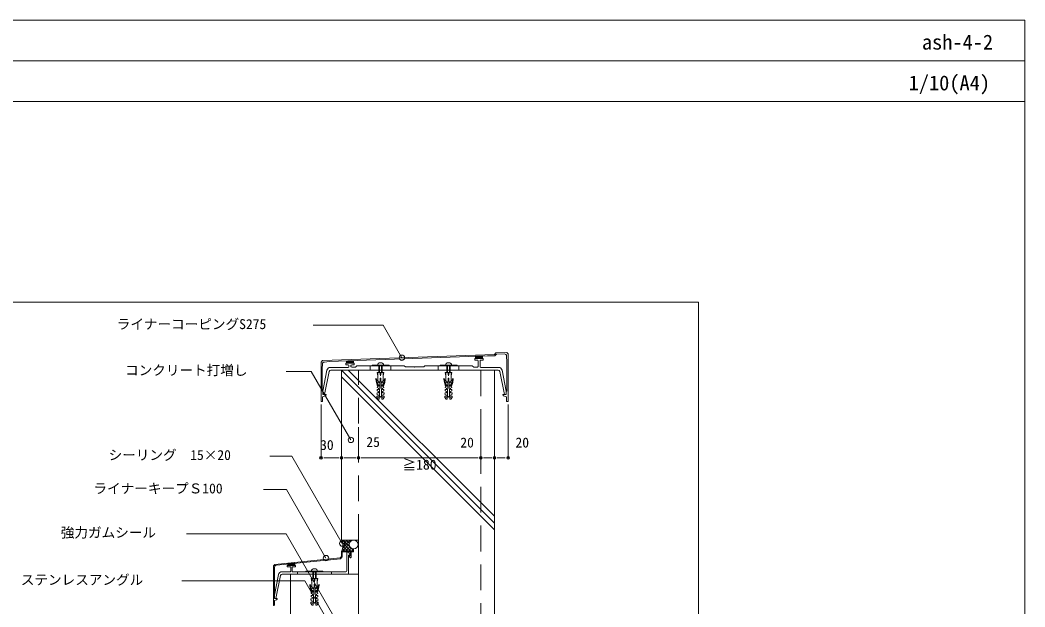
# Model space of a CAD drawing. Units: millimetres, scale not verified. Extents: x -1380 to 1380, y -955 to 955.
# Drawn here: x -97 to 1380, y 92 to 955 of the extents above; entities that cross this region are included whole.
import ezdxf
from ezdxf.enums import TextEntityAlignment as Align

# ---------------------------------------------------------------- set-up
doc = ezdxf.new("R2010")
doc.units = ezdxf.units.MM
doc.header["$LTSCALE"] = 3
doc.linetypes.add('USER1', pattern=[19.05, 12.7, -6.35])
for name, color, linetype, lineweight in [('0-0_0', 7, 'Continuous', 9), ('0-1_HATCH', 9, 'Continuous', 18), ('0-3_KUTAI', 3, 'Continuous', 18), ('0-4_BOUSUI', 1, 'Continuous', 18), ('0-5_MOJI', 7, 'Continuous', 18), ('0-6_KASAGI', 150, 'Continuous', 18), ('0-7_sunpo', 7, 'Continuous', 18), ('0-8_KANAMONO_SCREW', 4, 'Continuous', 18), ('0-D_WAKU', 7, 'Continuous', 18)]:
    doc.layers.add(name, color=color, linetype=linetype, lineweight=lineweight)
doc.styles.add('ＭＳ ゴシック', font='')
doc.styles.get('ＭＳ ゴシック').set_extended_font_data('MS Gothic')

# ---------------------------------------------------------------- blocks, each defined once
blk = doc.blocks.new('_DOT')
at = {"layer": '0-0_0'}
for p, q in [((-0.5, 0), (-1, 0)), ((0.25, 0), (-0.25, 0))]:
    blk.add_line(p, q, dxfattribs=at)
blk.add_circle((0, 0), 0.25, dxfattribs=at)

msp = doc.modelspace()

# ---------------------------------------------------------------- linework, layer by layer
at = {"layer": '0-0_0', "lineweight": 18}
msp.add_line((-1379.979, 895.016), (1380.021, 895.016), dxfattribs=at)
msp.add_lwpolyline([(900.021, -659.984), (-899.979, -659.984), (-899.979, 540.016), (900.021, 540.016)], close=True, dxfattribs=at)
at = {"layer": '0-1_HATCH'}
for p, q in [((600.021, 215.016), (375.021, 440.016)), ((600.021, 205.016), (375.021, 430.016)), ((600.021, 225.016), (385.021, 440.016))]:
    msp.add_line(p, q, dxfattribs=at)
at = {"layer": '0-3_KUTAI'}
for p, q in [((375.021, 190.016), (375.021, 440.016)), ((600.021, 440.016), (375.021, 440.016)), ((600.021, 440.016), (600.021, -659.984)), ((400.021, 190.016), (375.021, 190.016)), ((400.021, -359.984), (400.021, 190.016)), ((300.021, 140.016), (300.021, -234.984)), ((300.021, 140.016), (400.021, 140.016))]:
    msp.add_line(p, q, dxfattribs=at)
at = {"layer": '0-3_KUTAI', "linetype": 'USER1'}
for p, q in [((400.021, 190.016), (400.021, 440.016)), ((580.021, 440.016), (580.021, -659.984))]:
    msp.add_line(p, q, dxfattribs=at)
at = {"layer": '0-4_BOUSUI'}
for p, q in [((376.343, 187.224), (379.133, 190.014)), ((380.018, 174.016), (376.563, 177.47)), ((376.605, 174.016), (386.543, 183.953)), ((388.998, 174.016), (376.611, 186.402)), ((376.91, 178.81), (388.11, 190.011)), ((377.168, 183.558), (383.622, 190.012)), ((384.508, 174.016), (377.228, 181.295)), ((387.679, 179.824), (377.489, 190.015)), ((381.095, 174.016), (387.38, 180.3)), ((386.76, 185.234), (381.981, 190.013)), ((385.585, 174.016), (389.579, 178.01)), ((388.403, 188.08), (386.473, 190.011)), ((391.221, 176.283), (389.33, 178.174)), ((391.22, 189.754), (390.964, 190.009)), ((392.583, 189.994), (392.598, 190.009)), ((375.527, 174.016), (375.208, 174.335)), ((390.075, 174.016), (391.221, 175.161))]:
    msp.add_line(p, q, dxfattribs=at)
msp.add_circle((393.021, 183.516), 6.493, dxfattribs=at)
msp.add_arc((361.741, 182.016), 15.503, 328.93423, 31.06577, dxfattribs=at)
at = {"layer": '0-5_MOJI'}
for points in [[(333.577, 506.037), (436.416, 506.037), (463.954, 458.34)], [(293.822, 438.206), (330.73, 438.206), (388.932, 337.398)], [(269.631, 313.506), (302.081, 313.506), (376.32, 184.92)], [(260.379, 264.32), (294.162, 264.32), (352.363, 163.513)], [(147.375, 199.413), (293.658, 199.413), (393.335, 26.768)], [(140.565, 129.904), (321.078, 129.904), (388.82, 12.572)]]:
    msp.add_lwpolyline(points, dxfattribs=at)
for centre in [(463.954, 458.34), (388.932, 337.398), (376.32, 184.92), (352.363, 163.513)]:
    msp.add_circle(centre, 4, dxfattribs=at)
at = {"layer": '0-6_KASAGI'}
for p, q in [((574.917, 457.316), (572.421, 459.812)), ((573.57, 457.316), (572.421, 458.465)), ((576.264, 457.316), (573.169, 460.411)), ((577.611, 457.316), (574.469, 460.458)), ((578.958, 457.316), (575.769, 460.505)), ((580.306, 457.316), (577.069, 460.552)), ((581.653, 457.316), (578.368, 460.6)), ((582.421, 457.894), (579.668, 460.647)), ((582.421, 459.241), (580.968, 460.694)), ((582.421, 460.588), (582.268, 460.742)), ((345.021, 452.016), (345.021, 394.516)), ((385.121, 444.016), (358.72, 444.016)), ((381.621, 449.916), (381.621, 448.416)), ((393.121, 450.416), (382.121, 450.416)), ((382.121, 447.916), (385.121, 447.916)), ((385.15, 450.416), (382.621, 452.944)), ((383.803, 450.416), (382.621, 451.597)), ((386.497, 450.416), (383.402, 453.51)), ((387.844, 450.416), (384.702, 453.557)), ((389.191, 450.416), (386.002, 453.605)), ((386.121, 446.916), (386.121, 445.016)), ((390.538, 450.416), (387.302, 453.652)), ((391.885, 450.416), (388.601, 453.699)), ((389.121, 445.516), (389.121, 446.916)), ((392.621, 451.027), (389.901, 453.746)), ((390.121, 447.916), (393.121, 447.916)), ((392.621, 452.374), (391.201, 453.794)), ((392.621, 453.721), (392.501, 453.841)), ((393.621, 448.416), (393.621, 449.916)), ((571.421, 456.816), (571.421, 455.316)), ((582.921, 457.316), (571.921, 457.316)), ((571.921, 454.816), (574.921, 454.816)), ((575.921, 453.816), (575.921, 445.516)), ((578.921, 445.016), (578.921, 453.816)), ((579.921, 454.816), (582.921, 454.816)), ((606.322, 444.016), (579.921, 444.016)), ((583.421, 455.316), (583.421, 456.816)), ((359.44, 440.016), (605.602, 440.016)), ((352.086, 404.328), (348.156, 404.053)), ((352.621, 403.526), (352.621, 403.829)), ((612.421, 403.829), (612.421, 403.526)), ((616.886, 404.053), (612.956, 404.328)), ((345.521, 394.016), (346.921, 394.016)), ((618.121, 394.016), (619.521, 394.016)), ((382.921, 172.016), (382.921, 145.016)), ((384.121, 172.516), (383.421, 172.516)), ((387.296, 168.297), (385.949, 171.328)), ((386.128, 166.805), (387.773, 164.338)), ((388.189, 164.116), (388.721, 164.116)), ((295.421, 152.316), (295.421, 151.316)), ((306.921, 152.816), (295.921, 152.816)), ((295.921, 150.816), (299.921, 150.816)), ((296.421, 152.999), (298.619, 155.197)), ((296.421, 154.122), (297.369, 155.069)), ((297.36, 152.816), (299.869, 155.324)), ((298.483, 152.816), (301.119, 155.452)), ((299.605, 152.816), (302.369, 155.58)), ((300.421, 150.316), (300.421, 144.016)), ((300.728, 152.816), (303.619, 155.707)), ((301.85, 152.816), (304.869, 155.835)), ((302.421, 144.016), (302.421, 150.316)), ((302.921, 150.816), (306.921, 150.816)), ((302.973, 152.816), (306.119, 155.962)), ((304.095, 152.816), (306.421, 155.141)), ((305.218, 152.816), (306.421, 154.019)), ((306.34, 152.816), (306.421, 152.896)), ((307.421, 151.316), (307.421, 152.316)), ((278.497, 104.161), (285.366, 138.013)), ((299.921, 143.516), (287.508, 143.516)), ((310.421, 140.016), (310.421, 143.516)), ((360.421, 140.016), (360.421, 143.516)), ((276.956, 104.053), (278.497, 104.161)), ((280.421, 103.39), (280.421, 103.759)), ((275.521, 94.016), (275.921, 94.016))]:
    msp.add_line(p, q, dxfattribs=at)
at = {"layer": '0-6_KASAGI', "linetype": 'USER1'}
for p, q in [((417.521, 440.016), (417.521, 446.516)), ((447.521, 440.016), (447.521, 446.516)), ((517.521, 440.016), (517.521, 446.516)), ((547.521, 440.016), (547.521, 446.516))]:
    msp.add_line(p, q, dxfattribs=at)
at = {"layer": '0-6_KASAGI'}
for points in [[(620.021, 394.516), (620.021, 464.016), (618.021, 466.016), (602.172, 465.439), (600.021, 463.288), (347.097, 454.091), (345.021, 452.016)], [(349.978, 452.003), (357.097, 452.553), (590.021, 461.023), (600.421, 461.001), (602.987, 463.568), (614.713, 463.994)], [(617.821, 461.095), (618.121, 452.016), (618.121, 409.016), (617.421, 409.016), (617.421, 404.552)], [(347.621, 404.552), (347.621, 409.016), (346.921, 409.016), (346.921, 442.016), (347.212, 449.135)], [(574.921, 444.516), (569.521, 444.516), (567.521, 446.516), (497.521, 446.516), (496.021, 445.016), (483.021, 445.016), (482.521, 444.516), (482.021, 445.016), (469.021, 445.016), (467.521, 446.516), (397.521, 446.516), (395.521, 444.516), (390.121, 444.516)], [(353.817, 439.996), (347.621, 409.016), (347.621, 404.552)], [(348.156, 404.053), (350.227, 404.198), (356.988, 438.006)], [(608.054, 438.006), (614.815, 404.198), (616.886, 404.053)], [(617.421, 404.552), (617.421, 409.016), (611.225, 439.996)], [(347.421, 394.516), (347.421, 401.016), (351.498, 402.074)], [(613.544, 402.074), (617.621, 401.016), (617.621, 394.516)], [(390.921, 174.016), (375.021, 174.016), (375.021, 166.016), (373.021, 164.016), (277.248, 154.243), (275.021, 152.016), (275.021, 94.516)], [(279.566, 153.072), (373.659, 162.673), (376.221, 165.236), (376.221, 172.616), (387.921, 172.616), (387.921, 167.116), (386.295, 167.116)], [(287.816, 140.016), (385.421, 140.016), (385.421, 168.016), (387.113, 168.016)], [(389.221, 164.616), (389.221, 172.616), (392.521, 172.616)], [(393.021, 173.116), (393.021, 177.016), (391.221, 177.016), (391.221, 174.316)], [(279.886, 104.258), (276.421, 104.016), (276.421, 149.59)], [(282.608, 139.51), (276.421, 109.016), (276.421, 104.552)], [(381.421, 143.516), (335.921, 143.516), (335.421, 143.016), (334.921, 143.516), (302.921, 143.516)], [(276.421, 94.516), (276.421, 101.016), (279.378, 101.962)]]:
    msp.add_lwpolyline(points, dxfattribs=at)
for points in [[(582.421, 460.747), (582.421, 457.316), (572.421, 457.316), (572.421, 460.383)], [(392.621, 453.845), (392.621, 450.416), (382.621, 450.416), (382.621, 453.482)], [(296.421, 152.816), (306.421, 152.816), (306.421, 155.993), (296.421, 154.973)]]:
    msp.add_lwpolyline(points, close=True, dxfattribs=at)
for centre, radius, start, end in [((614.822, 460.996), 3, 1.89529, 92.08257), ((350.21, 449.012), 3, 94.42071, 177.65843), ((358.72, 439.016), 5, 90, 168.69007), ((382.121, 449.916), 0.5, 90, 180), ((382.121, 448.416), 0.5, 180, 270), ((385.121, 446.916), 1, 0, 90), ((385.121, 445.016), 1, 270, 360), ((390.121, 446.916), 1, 90, 180), ((390.121, 445.516), 1, 180, 270), ((393.121, 449.916), 0.5, 0, 90), ((393.121, 448.416), 0.5, 270, 0), ((571.921, 456.816), 0.5, 90, 180), ((571.921, 455.316), 0.5, 180, 270), ((574.921, 453.816), 1, 0, 90), ((574.921, 445.516), 1, 270, 360), ((579.921, 453.816), 1, 90, 180), ((579.921, 445.016), 1, 180, 270), ((582.921, 456.816), 0.5, 0, 90), ((582.921, 455.316), 0.5, 270, 0), ((606.322, 439.016), 5, 11.30993, 90), ((359.44, 437.516), 2.5, 90, 168.69007), ((605.602, 437.516), 2.5, 11.30993, 90), ((348.121, 404.552), 0.5, 180, 274), ((348.121, 404.552), 0.5, 180, 274), ((351.121, 403.526), 1.5, 284.5498, 0), ((352.121, 403.829), 0.5, 0, 94), ((612.921, 403.829), 0.5, 86, 180), ((613.921, 403.526), 1.5, 180, 255.4502), ((616.921, 404.552), 0.5, 266, 0), ((616.921, 404.552), 0.5, 266, 0), ((345.521, 394.516), 0.5, 180, 270), ((346.921, 394.516), 0.5, 270, 0), ((618.121, 394.516), 0.5, 180, 270), ((619.521, 394.516), 0.5, 270, 0), ((383.421, 172.016), 0.5, 90, 180), ((384.121, 170.516), 2, 23.96249, 90), ((386.295, 166.916), 0.2, 90, 213.69007), ((387.113, 168.216), 0.2, 270, 23.96249), ((388.189, 164.616), 0.5, 213.69007, 270), ((388.721, 164.616), 0.5, 270, 0), ((390.921, 174.316), 0.3, 270, 0), ((392.521, 173.116), 0.5, 270, 0), ((279.921, 149.59), 3.5, 95.82634, 180), ((295.921, 152.316), 0.5, 90, 180), ((295.921, 151.316), 0.5, 180, 270), ((299.921, 150.316), 0.5, 0, 90), ((302.921, 150.316), 0.5, 90, 180), ((306.921, 152.316), 0.5, 0, 90), ((306.921, 151.316), 0.5, 270, 0), ((287.508, 138.516), 5, 90, 168.53047), ((287.816, 137.516), 2.5, 90, 168.53047), ((299.921, 144.016), 0.5, 270, 0), ((302.921, 144.016), 0.5, 180, 270), ((381.421, 145.016), 1.5, 270, 0), ((276.921, 104.552), 0.5, 180, 274), ((279.921, 103.759), 0.5, 0, 94), ((275.521, 94.516), 0.5, 180, 270), ((275.921, 94.516), 0.5, 270, 0), ((278.921, 103.39), 1.5, 287.74087, 360)]:
    msp.add_arc(centre, radius, start, end, dxfattribs=at)
at = {"layer": '0-7_sunpo'}
for p, q in [((345.021, 389.516), (345.021, 311.224)), ((620.021, 389.516), (620.021, 311.224)), ((375.021, 356.224), (375.021, 311.224)), ((375.021, 356.224), (375.021, 311.224)), ((400.021, 356.224), (400.021, 311.224)), ((400.021, 356.224), (400.021, 311.224)), ((580.021, 356.224), (580.021, 311.224)), ((580.021, 356.224), (580.021, 311.224)), ((600.021, 356.224), (600.021, 311.224)), ((600.021, 356.224), (600.021, 311.224)), ((367.021, 311.224), (353.021, 311.224)), ((392.021, 311.224), (383.021, 311.224)), ((572.021, 311.224), (408.021, 311.224)), ((592.021, 311.224), (588.021, 311.224)), ((612.021, 311.224), (608.021, 311.224))]:
    msp.add_line(p, q, dxfattribs=at)
at = {"layer": '0-8_KANAMONO_SCREW'}
for p, q in [((430.013, 447.507), (430.013, 436.451)), ((431.013, 447.507), (431.013, 436.451)), ((434.013, 447.507), (434.013, 436.451)), ((435.013, 447.507), (435.013, 436.451)), ((530.013, 447.507), (530.013, 436.451)), ((531.013, 447.507), (531.013, 436.451)), ((534.013, 447.507), (534.013, 436.451)), ((535.013, 447.507), (535.013, 436.451)), ((428.521, 431.451), (428.521, 436.451)), ((431.521, 436.451), (432.521, 431.451)), ((433.521, 436.451), (432.521, 431.451)), ((432.521, 431.451), (432.521, 436.451)), ((436.521, 431.451), (436.521, 436.451)), ((528.521, 431.451), (528.521, 436.451)), ((531.521, 436.451), (532.521, 431.451)), ((533.521, 436.451), (532.521, 431.451)), ((532.521, 431.451), (532.521, 436.451)), ((536.521, 431.451), (536.521, 436.451)), ((427.008, 399.674), (430.503, 399.49)), ((438.034, 399.674), (434.539, 399.49)), ((527.008, 399.674), (530.503, 399.49)), ((538.034, 399.674), (534.539, 399.49)), ((331.421, 128.451), (331.421, 133.451)), ((332.929, 144.507), (332.929, 133.451)), ((333.929, 144.507), (333.929, 133.451)), ((334.421, 133.451), (335.421, 128.451)), ((336.421, 133.451), (335.421, 128.451)), ((335.421, 128.451), (335.421, 133.451)), ((336.929, 144.507), (336.929, 133.451)), ((337.929, 144.507), (337.929, 133.451)), ((339.421, 128.451), (339.421, 133.451)), ((329.908, 96.674), (333.403, 96.49)), ((340.934, 96.674), (337.439, 96.49))]:
    msp.add_line(p, q, dxfattribs=at)
for points in [[(445.021, 447.516), (420.021, 447.516), (420.021, 446.516), (445.021, 446.516)], [(545.021, 447.516), (520.021, 447.516), (520.021, 446.516), (545.021, 446.516)], [(322.921, 144.516), (347.921, 144.516), (347.921, 143.516), (322.921, 143.516)]]:
    msp.add_lwpolyline(points, close=True, dxfattribs=at)
for points in [[(437.772, 404.667), (435.827, 403.563), (435.932, 401.566), (437.929, 401.671), (438.034, 399.674), (436.141, 397.572), (434.643, 397.493), (433.021, 428.451), (432.521, 428.451), (432.021, 428.451), (430.399, 397.493), (428.901, 397.572), (427.008, 399.674), (427.113, 401.671), (429.11, 401.566), (429.215, 403.563), (427.27, 404.667), (427.374, 406.664), (429.372, 406.559), (429.476, 408.557), (427.531, 409.66), (427.636, 411.657), (429.633, 411.552), (429.738, 413.55), (427.793, 414.653), (427.898, 416.65), (429.895, 416.546), (430, 418.543), (428.055, 419.646), (428.159, 421.643), (430.157, 421.539), (430.261, 423.536), (428.521, 424.451), (428.521, 428.451), (428.521, 431.451), (427.521, 436.451), (432.521, 436.451), (437.521, 436.451), (436.521, 431.451), (436.521, 428.451)], [(537.772, 404.667), (535.827, 403.563), (535.932, 401.566), (537.929, 401.671), (538.034, 399.674), (536.141, 397.572), (534.643, 397.493), (533.021, 428.451), (532.521, 428.451), (532.021, 428.451), (530.399, 397.493), (528.901, 397.572), (527.008, 399.674), (527.113, 401.671), (529.11, 401.566), (529.215, 403.563), (527.27, 404.667), (527.374, 406.664), (529.372, 406.559), (529.476, 408.557), (527.531, 409.66), (527.636, 411.657), (529.633, 411.552), (529.738, 413.55), (527.793, 414.653), (527.898, 416.65), (529.895, 416.546), (530, 418.543), (528.055, 419.646), (528.159, 421.643), (530.157, 421.539), (530.261, 423.536), (528.521, 424.451), (528.521, 428.451), (528.521, 431.451), (527.521, 436.451), (532.521, 436.451), (537.521, 436.451), (536.521, 431.451), (536.521, 428.451)], [(427.898, 416.65), (426.401, 421.65), (425.511, 426.993)], [(426.497, 427.157), (427.415, 421.65), (428.961, 416.595)], [(436.521, 428.451), (436.521, 424.451), (434.781, 423.536), (434.885, 421.539), (436.883, 421.643), (436.987, 419.646), (435.042, 418.543), (435.147, 416.546), (437.144, 416.65), (437.249, 414.653), (435.304, 413.55), (435.409, 411.552), (437.406, 411.657), (437.511, 409.66), (435.566, 408.557), (435.67, 406.559), (437.668, 406.664), (437.772, 404.667)], [(438.545, 427.157), (437.627, 421.65), (436.082, 416.595)], [(437.144, 416.65), (438.641, 421.65), (439.531, 426.993)], [(527.898, 416.65), (526.401, 421.65), (525.511, 426.993)], [(526.497, 427.157), (527.415, 421.65), (528.961, 416.595)], [(536.521, 428.451), (536.521, 424.451), (534.781, 423.536), (534.885, 421.539), (536.883, 421.643), (536.987, 419.646), (535.042, 418.543), (535.147, 416.546), (537.144, 416.65), (537.249, 414.653), (535.304, 413.55), (535.409, 411.552), (537.406, 411.657), (537.511, 409.66), (535.566, 408.557), (535.67, 406.559), (537.668, 406.664), (537.772, 404.667)], [(538.545, 427.157), (537.627, 421.65), (536.082, 416.595)], [(537.144, 416.65), (538.641, 421.65), (539.531, 426.993)], [(430.652, 402.32), (432.521, 400.51), (434.39, 402.32)], [(530.652, 402.32), (532.521, 400.51), (534.39, 402.32)], [(330.17, 101.667), (332.115, 100.563), (332.01, 98.566), (330.013, 98.671), (329.908, 96.674), (331.801, 94.572), (333.299, 94.493), (334.921, 125.451), (335.421, 125.451), (335.921, 125.451), (337.543, 94.493), (339.041, 94.572), (340.934, 96.674), (340.829, 98.671), (338.832, 98.566), (338.727, 100.563), (340.672, 101.667), (340.568, 103.664), (338.57, 103.559), (338.466, 105.557), (340.411, 106.66), (340.306, 108.657), (338.309, 108.552), (338.204, 110.55), (340.149, 111.653), (340.044, 113.65), (338.047, 113.546), (337.942, 115.543), (339.887, 116.646), (339.783, 118.643), (337.785, 118.539), (337.681, 120.536), (339.421, 121.451), (339.421, 125.451), (339.421, 128.451), (340.421, 133.451), (335.421, 133.451), (330.421, 133.451), (331.421, 128.451), (331.421, 125.451)], [(330.798, 113.65), (329.301, 118.65), (328.411, 123.993)], [(329.397, 124.157), (330.315, 118.65), (331.861, 113.595)], [(331.421, 125.451), (331.421, 121.451), (333.161, 120.536), (333.057, 118.539), (331.059, 118.643), (330.955, 116.646), (332.9, 115.543), (332.795, 113.546), (330.798, 113.65), (330.693, 111.653), (332.638, 110.55), (332.533, 108.552), (330.536, 108.657), (330.431, 106.66), (332.376, 105.557), (332.272, 103.559), (330.274, 103.664), (330.17, 101.667)], [(341.445, 124.157), (340.527, 118.65), (338.982, 113.595)], [(340.044, 113.65), (341.541, 118.65), (342.431, 123.993)], [(337.29, 99.32), (335.421, 97.51), (333.552, 99.32)]]:
    msp.add_lwpolyline(points, dxfattribs=at)
for centre, radius, start, end in [((431.018, 447.387), 3, 128.61458, 177.54109), ((432.521, 445.516), 5.4, 51.3178, 128.6822), ((434.024, 447.387), 3, 2.45891, 51.38542), ((531.018, 447.387), 3, 128.61458, 177.54109), ((532.521, 445.516), 5.4, 51.3178, 128.6822), ((534.024, 447.387), 3, 2.45891, 51.38542), ((426.004, 427.075), 0.5, 9.46232, 189.46231), ((439.038, 427.075), 0.5, 350.53769, 170.53768), ((526.004, 427.075), 0.5, 9.46232, 189.46231), ((539.038, 427.075), 0.5, 350.53769, 170.53768), ((335.421, 142.516), 5.4, 51.3178, 128.6822), ((333.918, 144.387), 3, 128.61458, 177.54109), ((336.924, 144.387), 3, 2.45891, 51.38542), ((328.904, 124.075), 0.5, 9.46232, 189.46231), ((341.938, 124.075), 0.5, 350.53769, 170.53768)]:
    msp.add_arc(centre, radius, start, end, dxfattribs=at)
at = {"layer": '0-D_WAKU'}
for points in [[(1380.021, 835.016), (-1379.979, 835.016), (-1379.979, 955.016), (1380.021, 955.016)], [(-1379.979, -954.984), (1380.021, -954.984), (1380.021, 955.016), (-1379.979, 955.016)]]:
    msp.add_lwpolyline(points, close=True, dxfattribs=at)

# ---------------------------------------------------------------- block references
at = {"layer": '0-7_sunpo', "xscale": 8, "yscale": 8, "rotation": 180}
for p in [(345.021, 311.224), (375.021, 311.224), (400.021, 311.224), (580.021, 311.224), (600.021, 311.224)]:
    msp.add_blockref('_DOT', p, dxfattribs=at)
at = {"layer": '0-7_sunpo', "xscale": 8, "yscale": 8}
for p in [(375.021, 311.224), (400.021, 311.224), (580.021, 311.224), (600.021, 311.224), (620.021, 311.224)]:
    msp.add_blockref('_DOT', p, dxfattribs=at)

# ---------------------------------------------------------------- texts
at = {"layer": '0-5_MOJI', "style": 'ＭＳ ゴシック'}
for s, p in [('ライナーコーピングS275', (44.689, 496.037)), ('コンクリート打増し', (56.913, 428.206)), ('シーリング\u300015×20', (32.723, 303.506)), ('ライナーキープＳ100', (10.476, 254.32)), ('強力ガムシール', (-37.554, 189.413)), ('ステンレスアングル', (-96.344, 119.904))]:
    msp.add_text(s, height=14.66, dxfattribs=at).set_placement(p, align=Align.BOTTOM_LEFT)
at = {"layer": '0-7_sunpo', "style": 'ＭＳ ゴシック'}
for s, p in [('25', (411.692, 322.666)), ('20', (549.876, 321.839)), ('20', (630.967, 321.839)), ('30', (343.697, 318.271)), ('≧180', (465.021, 289.362))]:
    msp.add_text(s, height=14.66, dxfattribs=at).set_placement(p, align=Align.BOTTOM_LEFT)
at = {"layer": '0-D_WAKU', "style": 'ＭＳ ゴシック'}
for s, p in [('ash-4-2', (1228.574, 905.016)), ('1/10(A4)', (1209.082, 845.016))]:
    msp.add_text(s, height=21.99, dxfattribs=at).set_placement(p, align=Align.BOTTOM_LEFT)

doc.saveas('drawing.dxf')
